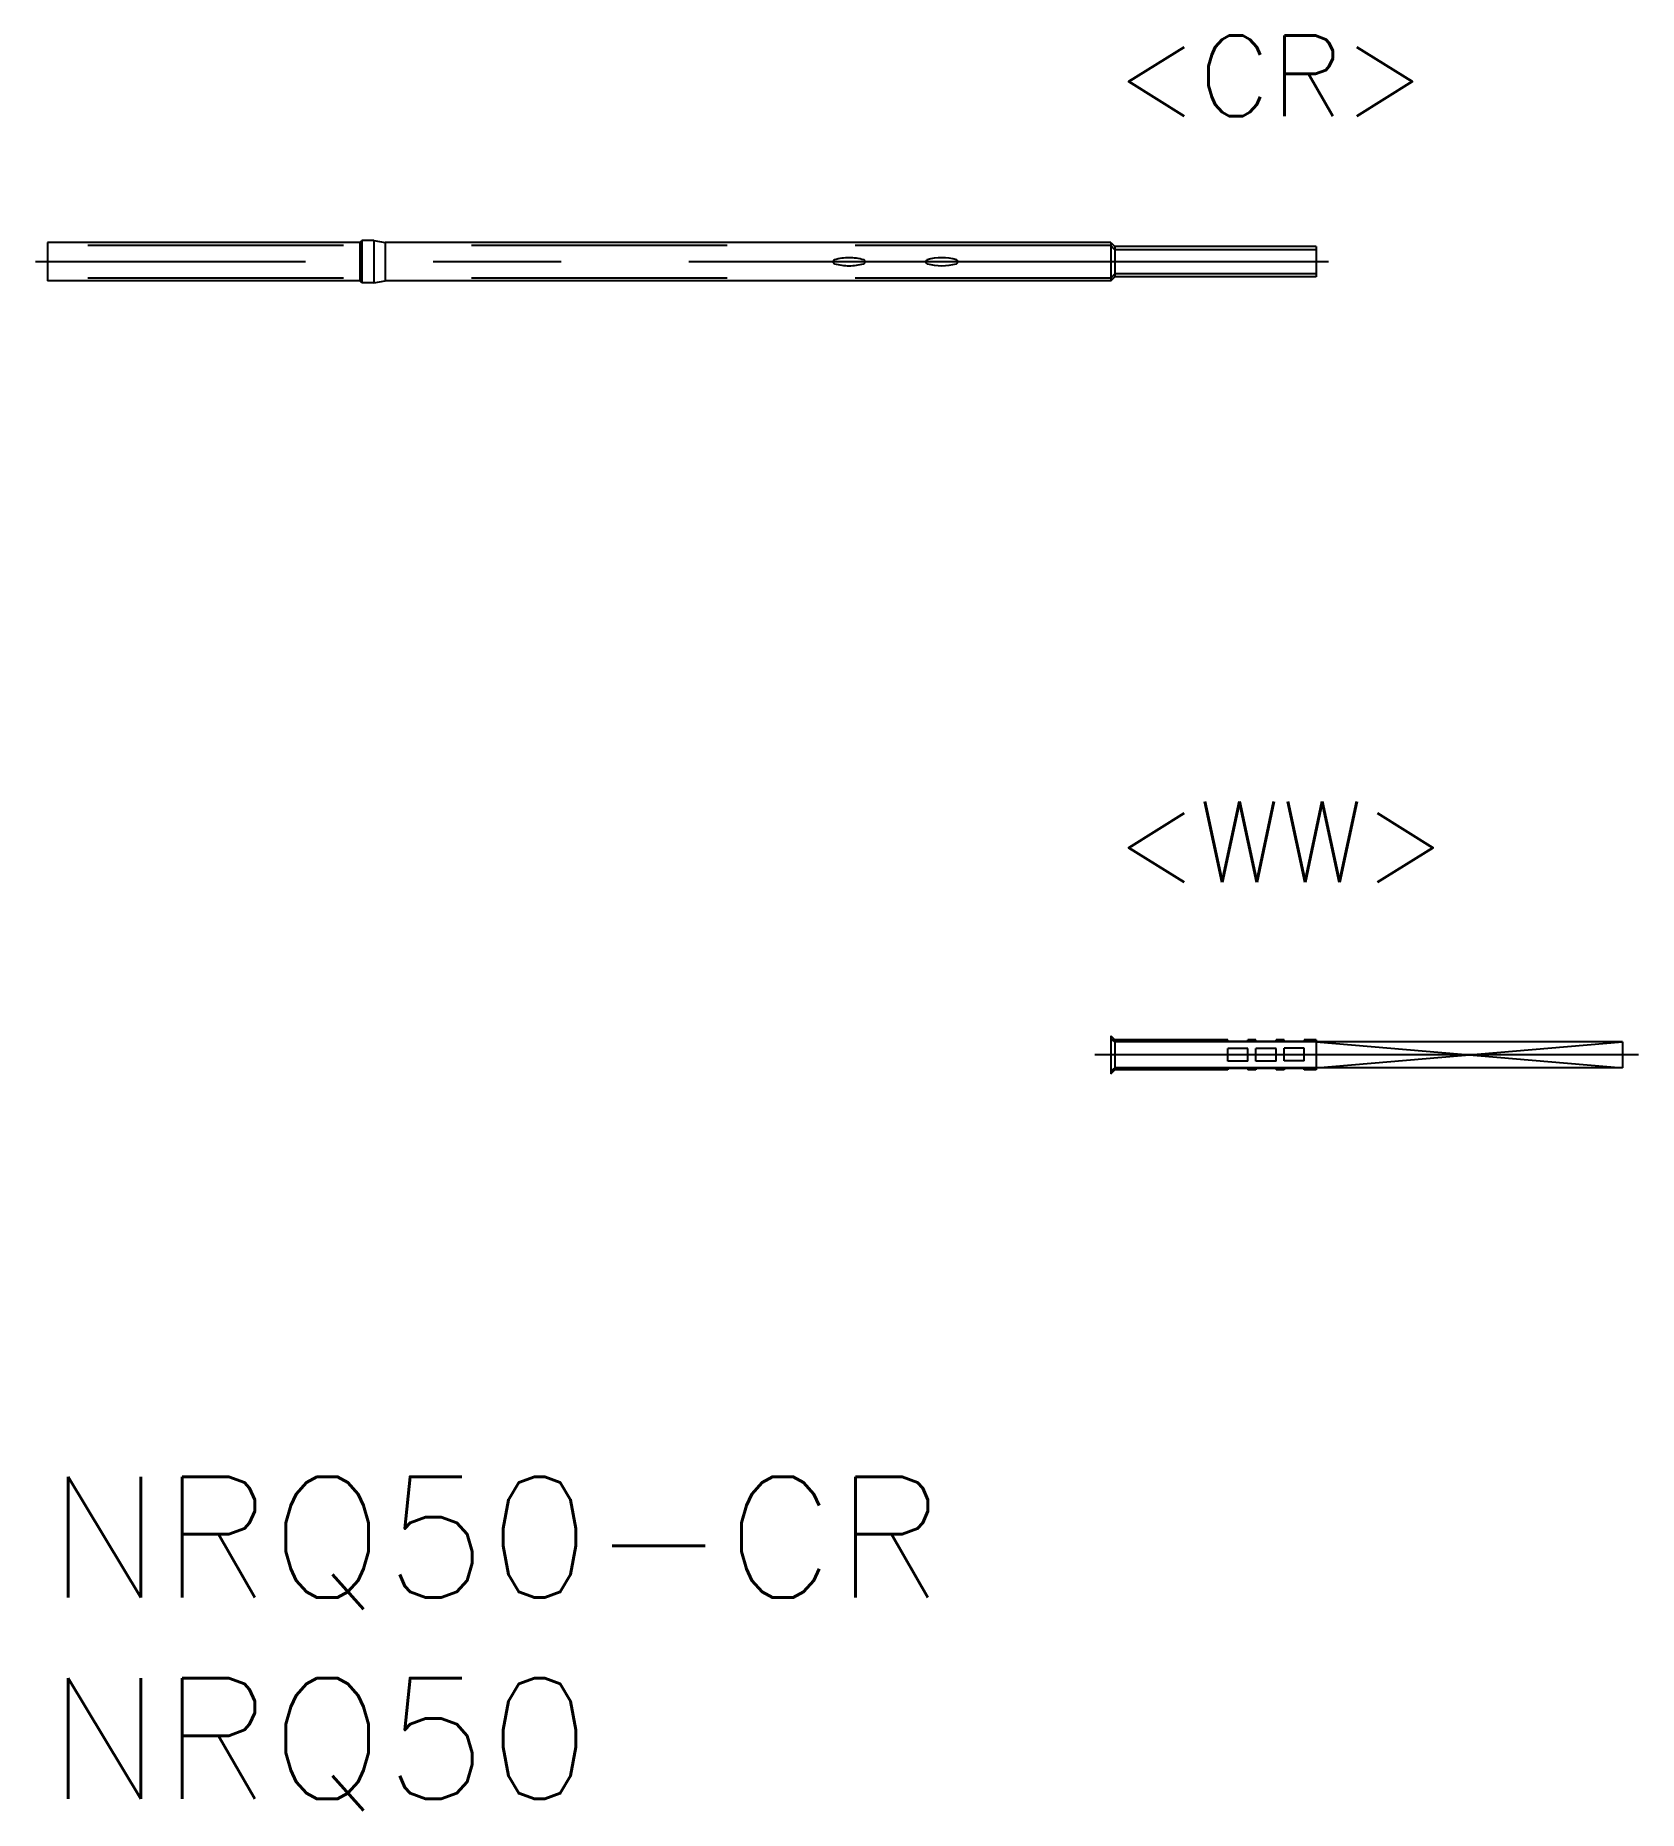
# Model space of a CAD drawing. Extents: x -0.3 to 39.5, y -8.3 to 35.8.
import ezdxf

# ---------------------------------------------------------------- set-up
doc = ezdxf.new("R2010")
doc.units = 0
doc.header["$LTSCALE"] = 0.5
doc.linetypes.add('CENTER', pattern=[50.8, 31.75, -6.35, 6.35, -6.35])
doc.linetypes.add('DASHED', pattern=[19.05, 12.7, -6.35])
for name, color, linetype in [('MSM_CENTER', 1, 'CENTER'), ('MSM_CONTINUOUS', 7, 'CONTINUOUS'), ('MSM_DASHED', 4, 'DASHED'), ('MSM_NARROW', 5, 'CONTINUOUS'), ('MSM_PART_NUMBER', 7, 'CONTINUOUS')]:
    doc.layers.add(name, color=color, linetype=linetype)
doc.styles.get("Standard").update_dxf_attribs({"font": 'txt.shx', "height": 1.5, "bigfont": 'bigfont.shx'})

# ---------------------------------------------------------------- blocks, each defined once
blk = doc.blocks.new('*U10')
at = {"layer": 'MSM_PART_NUMBER'}
blk.add_text('NRQ50-CR', height=3, dxfattribs=at).set_placement((0, -3))
blk = doc.blocks.new('*U11')
at = {"layer": 'MSM_PART_NUMBER'}
blk.add_text('NRQ50', height=3, dxfattribs=at).set_placement((0, -8))
blk = doc.blocks.new('*U13')
at = {"layer": 'MSM_PART_NUMBER'}
blk.add_text('<CR>', height=2, dxfattribs=at).set_placement((26.507, 33.782))
blk = doc.blocks.new('*U14')
at = {"layer": 'MSM_PART_NUMBER'}
blk.add_text('<WW>', height=2, dxfattribs=at).set_placement((26.507, 14.761))

msp = doc.modelspace()

# ---------------------------------------------------------------- linework, layer by layer
at = {"layer": 'MSM_CENTER'}
for p, q in [((31.8, 30.165), (-0.3, 30.165)), ((39.5, 10.475), (26, 10.475))]:
    msp.add_line(p, q, dxfattribs=at)
at = {"layer": 'MSM_CONTINUOUS'}
for p, q in [((0, 30.64), (0, 29.69)), ((7.75, 30.64), (0, 30.64)), ((7.75, 30.64), (7.8, 30.69)), ((7.75, 30.64), (7.75, 29.69)), ((8.1, 30.69), (7.8, 30.69)), ((7.8, 30.69), (7.8, 29.64)), ((8.1, 30.69), (8.1, 29.64)), ((8.1, 30.69), (8.384, 30.64)), ((26.4, 30.64), (8.384, 30.64)), ((8.384, 30.64), (8.384, 29.69)), ((26.4, 30.64), (26.4, 29.69)), ((26.4, 30.64), (26.5, 30.54)), ((31.5, 30.54), (26.5, 30.54)), ((26.5, 30.54), (26.5, 29.79)), ((31.5, 30.54), (31.5, 29.79)), ((7.75, 29.69), (0, 29.69)), ((7.8, 29.64), (7.75, 29.69)), ((8.1, 29.64), (7.8, 29.64)), ((8.1, 29.64), (8.384, 29.69)), ((26.4, 29.69), (8.384, 29.69)), ((26.4, 29.69), (26.5, 29.79)), ((31.5, 29.79), (26.5, 29.79)), ((26.4, 10.95), (26.5, 10.85)), ((26.4, 10.95), (26.4, 10)), ((26.5, 10.85), (26.5, 10.1)), ((29.3, 10.85), (26.5, 10.85)), ((29.3, 10.81), (29.3, 10.85)), ((29.8, 10.81), (29.3, 10.81)), ((29.8, 10.634), (29.3, 10.634)), ((29.3, 10.316), (29.3, 10.634)), ((29.8, 10.81), (29.8, 10.85)), ((30, 10.85), (29.8, 10.85)), ((29.8, 10.316), (29.8, 10.634)), ((30, 10.81), (30, 10.85)), ((30.5, 10.81), (30, 10.81)), ((30.5, 10.634), (30, 10.634)), ((30, 10.316), (30, 10.634)), ((30.5, 10.81), (30.5, 10.85)), ((30.7, 10.85), (30.5, 10.85)), ((30.5, 10.316), (30.5, 10.634)), ((30.7, 10.81), (30.7, 10.85)), ((31.2, 10.81), (30.7, 10.81)), ((30.7, 10.326), (30.7, 10.644)), ((31.2, 10.644), (30.7, 10.644)), ((31.5, 10.85), (31.2, 10.85)), ((31.2, 10.85), (31.2, 10.81)), ((31.2, 10.326), (31.2, 10.644)), ((31.5, 10.85), (31.5, 10.1)), ((39.1, 10.795), (31.5, 10.795)), ((39.1, 10.795), (39.1, 10.155)), ((29.8, 10.316), (29.3, 10.316)), ((29.3, 10.14), (29.3, 10.1)), ((29.8, 10.14), (29.3, 10.14)), ((29.8, 10.14), (29.8, 10.1)), ((30.5, 10.316), (30, 10.316)), ((30, 10.14), (30, 10.1)), ((30.5, 10.14), (30, 10.14)), ((30.5, 10.14), (30.5, 10.1)), ((31.2, 10.326), (30.7, 10.326)), ((30.7, 10.14), (30.7, 10.1)), ((31.2, 10.14), (30.7, 10.14)), ((31.2, 10.1), (31.2, 10.14)), ((39.1, 10.155), (31.5, 10.155)), ((26.4, 10), (26.5, 10.1)), ((29.3, 10.1), (26.5, 10.1)), ((30, 10.1), (29.8, 10.1)), ((30.7, 10.1), (30.5, 10.1)), ((31.5, 10.1), (31.2, 10.1))]:
    msp.add_line(p, q, dxfattribs=at)
for centre, radius, start, end in [((21.85, 30.165), 0.05, 106.2602, 253.7398), ((22.2, 28.965), 1.3, 73.7398, 106.2602), ((22.2, 31.365), 1.3, 253.7398, 286.2602), ((22.55, 30.165), 0.05, 286.2602, 73.7398)]:
    msp.add_arc(centre, radius, start, end, dxfattribs=at)
at = {"layer": 'MSM_DASHED'}
for p, q in [((26.4, 30.57), (0, 30.57)), ((26.5, 30.465), (26.4, 30.57)), ((31.5, 30.465), (26.5, 30.465)), ((26.4, 29.76), (0, 29.76)), ((26.5, 29.865), (26.4, 29.76)), ((31.5, 29.865), (26.5, 29.865)), ((26.5, 10.795), (26.4, 10.88)), ((31.5, 10.795), (26.5, 10.795)), ((26.5, 10.155), (26.4, 10.07)), ((31.5, 10.155), (26.5, 10.155))]:
    msp.add_line(p, q, dxfattribs=at)
for centre, radius, start, end in [((19.55, 30.165), 0.05, 106.2602, 253.7398), ((19.9, 28.965), 1.3, 73.7398, 106.2602), ((19.9, 31.365), 1.3, 253.7398, 286.2602), ((20.25, 30.165), 0.05, 286.2602, 73.7398)]:
    msp.add_arc(centre, radius, start, end, dxfattribs=at)
at = {"layer": 'MSM_NARROW'}
for p, q in [((31.5, 10.155), (39.1, 10.795)), ((31.5, 10.795), (39.1, 10.155))]:
    msp.add_line(p, q, dxfattribs=at)

# ---------------------------------------------------------------- block references
at = {"layer": 'MSM_CONTINUOUS'}
for name in ['*U13', '*U14', '*U10', '*U11']:
    msp.add_blockref(name, (0, 0), dxfattribs=at)

doc.saveas('drawing.dxf')
